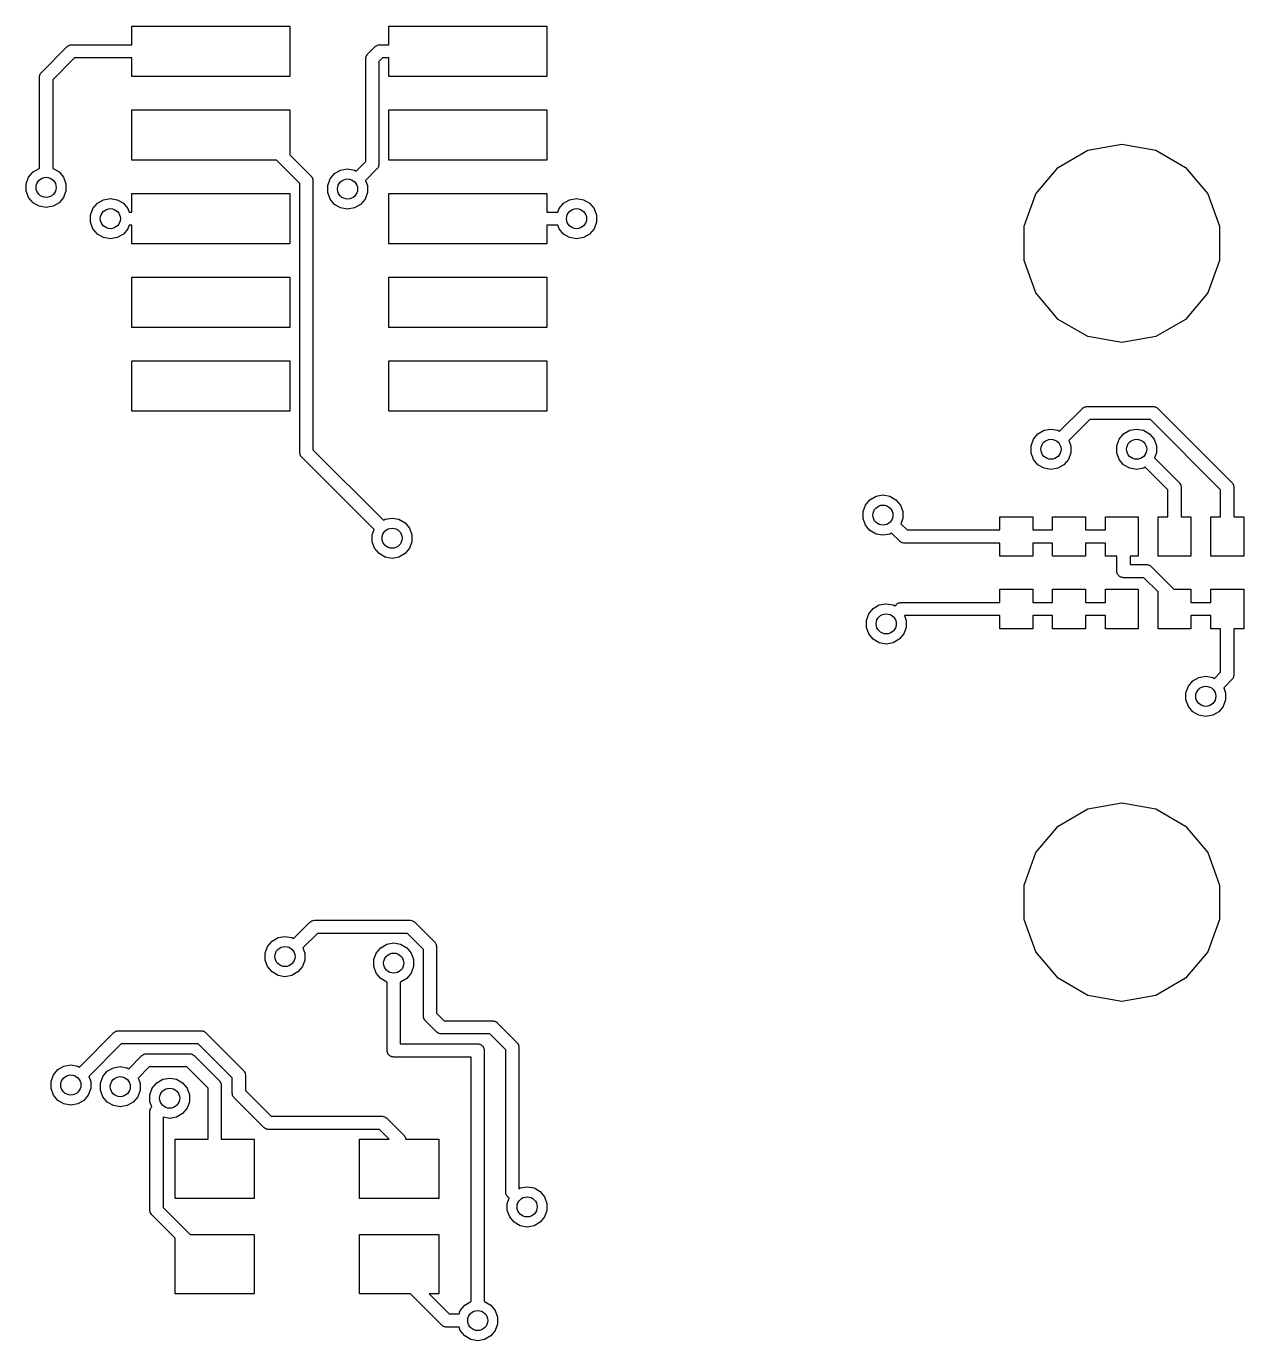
# Model space of a CAD drawing. Extents: x 80.2 to 130.9, y -109.9 to -88.9.
# Drawn here: x 112.45 to 130.93, y -109.93 to -89.98 of the extents above; entities that cross this region are included whole.
import ezdxf

# ---------------------------------------------------------------- set-up
doc = ezdxf.new("R2010")
doc.units = 0
doc.header["$MEASUREMENT"] = 0
doc.layers.add('BLACK', color=7, linetype='CONTINUOUS')

msp = doc.modelspace()

# ---------------------------------------------------------------- linework, layer by layer
at = {"layer": 'Black'}
for p, q in [((114.05, -90.26), (114.05, -89.98)), ((114.05, -89.98), (116.45, -89.98)), ((116.45, -89.98), (116.45, -90.74)), ((117.95, -90.26), (117.95, -89.98)), ((117.95, -89.98), (120.35, -89.98)), ((120.35, -89.98), (120.35, -90.74)), ((112.679, -90.6793), (113.069, -90.2893)), ((113.069, -90.2893), (113.073, -90.2868)), ((113.073, -90.2868), (113.076, -90.2834)), ((113.076, -90.2834), (113.087, -90.2769)), ((113.087, -90.2769), (113.098, -90.2694)), ((113.098, -90.2694), (113.102, -90.2682)), ((113.102, -90.2682), (113.106, -90.266)), ((113.106, -90.266), (113.119, -90.2638)), ((113.119, -90.2638), (113.131, -90.2604)), ((113.131, -90.2604), (113.136, -90.2608)), ((113.136, -90.2608), (113.14, -90.26)), ((113.14, -90.26), (114.05, -90.26)), ((117.629, -90.4043), (117.744, -90.2893)), ((117.744, -90.2893), (117.748, -90.2868)), ((117.748, -90.2868), (117.751, -90.2834)), ((117.751, -90.2834), (117.762, -90.2769)), ((117.762, -90.2769), (117.773, -90.2694)), ((117.773, -90.2694), (117.777, -90.2682)), ((117.777, -90.2682), (117.781, -90.266)), ((117.781, -90.266), (117.794, -90.2638)), ((117.794, -90.2638), (117.806, -90.2604)), ((117.806, -90.2604), (117.811, -90.2608)), ((117.811, -90.2608), (117.815, -90.26)), ((117.815, -90.26), (117.95, -90.26)), ((113.181, -90.46), (112.85, -90.7914)), ((114.05, -90.46), (113.181, -90.46)), ((114.05, -90.74), (114.05, -90.46)), ((117.6, -90.4663), (117.604, -90.4537)), ((117.601, -90.4707), (117.6, -90.4663)), ((117.6, -90.475), (117.601, -90.4707)), ((117.6, -92.0336), (117.6, -90.475)), ((117.604, -90.4537), (117.606, -90.4408)), ((117.606, -90.4408), (117.608, -90.437)), ((117.608, -90.437), (117.609, -90.4327)), ((117.609, -90.4327), (117.617, -90.422)), ((117.617, -90.422), (117.623, -90.4107)), ((117.623, -90.4107), (117.627, -90.4079)), ((117.627, -90.4079), (117.629, -90.4043)), ((117.856, -90.46), (117.8, -90.5164)), ((117.8, -90.5164), (117.8, -92.075)), ((117.95, -90.46), (117.856, -90.46)), ((117.95, -90.74), (117.95, -90.46)), ((112.65, -90.7413), (112.654, -90.7287)), ((112.651, -90.7457), (112.65, -90.7413)), ((112.65, -90.75), (112.651, -90.7457)), ((112.65, -92.1367), (112.65, -90.75)), ((112.654, -90.7287), (112.656, -90.7158)), ((112.656, -90.7158), (112.658, -90.712)), ((112.658, -90.712), (112.659, -90.7077)), ((112.659, -90.7077), (112.667, -90.697)), ((112.667, -90.697), (112.673, -90.6857)), ((112.673, -90.6857), (112.677, -90.6829)), ((112.677, -90.6829), (112.679, -90.6793)), ((116.45, -90.74), (114.05, -90.74)), ((120.35, -90.74), (117.95, -90.74)), ((112.85, -90.7914), (112.85, -92.1367)), ((114.05, -92.01), (114.05, -91.25)), ((114.05, -91.25), (116.45, -91.25)), ((116.45, -91.25), (116.45, -91.9336)), ((117.95, -92.01), (117.95, -91.25)), ((117.95, -91.25), (120.35, -91.25)), ((120.35, -91.25), (120.35, -92.01)), ((128.56, -91.8601), (129.075, -91.7693)), ((129.075, -91.7693), (129.59, -91.8601)), ((116.45, -91.9336), (116.771, -92.2543)), ((128.107, -92.1215), (128.56, -91.8601)), ((129.59, -91.8601), (130.043, -92.1215)), ((112.553, -92.1906), (112.645, -92.1375)), ((112.645, -92.1375), (112.65, -92.1367)), ((112.85, -92.1367), (112.855, -92.1375)), ((112.855, -92.1375), (112.947, -92.1906)), ((116.244, -92.01), (114.05, -92.01)), ((116.6, -92.3664), (116.244, -92.01)), ((117.128, -92.2156), (117.22, -92.1625)), ((117.22, -92.1625), (117.325, -92.144)), ((117.325, -92.144), (117.43, -92.1625)), ((117.43, -92.1625), (117.456, -92.1777)), ((117.456, -92.1777), (117.6, -92.0336)), ((117.771, -92.1457), (117.598, -92.3186)), ((117.773, -92.1421), (117.771, -92.1457)), ((117.777, -92.1393), (117.773, -92.1421)), ((117.783, -92.128), (117.777, -92.1393)), ((117.791, -92.1173), (117.783, -92.128)), ((117.792, -92.113), (117.791, -92.1173)), ((117.794, -92.1092), (117.792, -92.113)), ((117.796, -92.0963), (117.794, -92.1092)), ((117.8, -92.0837), (117.796, -92.0963)), ((117.8, -92.075), (117.799, -92.0793)), ((117.799, -92.0793), (117.8, -92.0837)), ((120.35, -92.01), (117.95, -92.01)), ((127.771, -92.5221), (128.107, -92.1215)), ((130.043, -92.1215), (130.379, -92.5221)), ((112.449, -92.3719), (112.485, -92.272)), ((112.449, -92.4781), (112.449, -92.3719)), ((112.485, -92.272), (112.553, -92.1906)), ((112.947, -92.1906), (113.015, -92.272)), ((113.015, -92.272), (113.051, -92.3719)), ((113.051, -92.3719), (113.051, -92.4781)), ((116.6, -96.45), (116.6, -92.3664)), ((116.771, -92.2543), (116.773, -92.2579)), ((116.773, -92.2579), (116.777, -92.2607)), ((116.777, -92.2607), (116.783, -92.272)), ((116.783, -92.272), (116.791, -92.2827)), ((116.791, -92.2827), (116.792, -92.287)), ((116.792, -92.287), (116.794, -92.2908)), ((116.794, -92.2908), (116.796, -92.3037)), ((116.796, -92.3037), (116.8, -92.3163)), ((116.8, -92.3163), (116.799, -92.3207)), ((116.799, -92.3207), (116.8, -92.325)), ((116.8, -92.325), (116.8, -96.4086)), ((117.024, -92.3969), (117.06, -92.297)), ((117.06, -92.297), (117.128, -92.2156)), ((117.598, -92.3186), (117.626, -92.3969)), ((112.485, -92.578), (112.449, -92.4781)), ((113.051, -92.4781), (113.015, -92.578)), ((114.05, -92.8), (114.05, -92.52)), ((114.05, -92.52), (116.45, -92.52)), ((116.45, -92.52), (116.45, -93.28)), ((117.024, -92.5031), (117.024, -92.3969)), ((117.06, -92.603), (117.024, -92.5031)), ((117.626, -92.5031), (117.59, -92.603)), ((117.626, -92.3969), (117.626, -92.5031)), ((117.95, -93.28), (117.95, -92.52)), ((117.95, -92.52), (120.35, -92.52)), ((120.35, -92.52), (120.35, -92.8)), ((127.592, -93.0135), (127.771, -92.5221)), ((130.379, -92.5221), (130.558, -93.0135)), ((112.553, -92.6594), (112.485, -92.578)), ((112.645, -92.7125), (112.553, -92.6594)), ((112.75, -92.731), (112.645, -92.7125)), ((112.855, -92.7125), (112.75, -92.731)), ((112.947, -92.6594), (112.855, -92.7125)), ((113.015, -92.578), (112.947, -92.6594)), ((113.424, -92.8469), (113.46, -92.747)), ((113.46, -92.747), (113.528, -92.6656)), ((113.528, -92.6656), (113.62, -92.6125)), ((113.62, -92.6125), (113.725, -92.594)), ((113.725, -92.594), (113.83, -92.6125)), ((113.83, -92.6125), (113.922, -92.6656)), ((113.922, -92.6656), (113.99, -92.747)), ((113.99, -92.747), (114.009, -92.8)), ((117.128, -92.6844), (117.06, -92.603)), ((117.22, -92.7375), (117.128, -92.6844)), ((117.325, -92.756), (117.22, -92.7375)), ((117.43, -92.7375), (117.325, -92.756)), ((117.522, -92.6844), (117.43, -92.7375)), ((117.59, -92.603), (117.522, -92.6844)), ((120.516, -92.8), (120.535, -92.747)), ((120.535, -92.747), (120.603, -92.6656)), ((120.603, -92.6656), (120.695, -92.6125)), ((120.695, -92.6125), (120.8, -92.594)), ((120.8, -92.594), (120.905, -92.6125)), ((120.905, -92.6125), (120.997, -92.6656)), ((120.997, -92.6656), (121.065, -92.747)), ((121.065, -92.747), (121.101, -92.8469)), ((113.424, -92.9531), (113.424, -92.8469)), ((113.46, -93.053), (113.424, -92.9531)), ((114.009, -92.8), (114.05, -92.8)), ((120.35, -92.8), (120.516, -92.8)), ((121.101, -92.9531), (121.065, -93.053)), ((121.101, -92.8469), (121.101, -92.9531)), ((113.528, -93.1344), (113.46, -93.053)), ((113.62, -93.1875), (113.528, -93.1344)), ((113.922, -93.1344), (113.83, -93.1875)), ((113.99, -93.053), (113.922, -93.1344)), ((114.009, -93), (113.99, -93.053)), ((114.05, -93), (114.009, -93)), ((114.05, -93.28), (114.05, -93)), ((120.516, -93), (120.35, -93)), ((120.35, -93), (120.35, -93.28)), ((120.535, -93.053), (120.516, -93)), ((120.603, -93.1344), (120.535, -93.053)), ((120.695, -93.1875), (120.603, -93.1344)), ((120.997, -93.1344), (120.905, -93.1875)), ((121.065, -93.053), (120.997, -93.1344)), ((127.592, -93.5365), (127.592, -93.0135)), ((130.558, -93.0135), (130.558, -93.5365)), ((113.725, -93.206), (113.62, -93.1875)), ((113.83, -93.1875), (113.725, -93.206)), ((116.45, -93.28), (114.05, -93.28)), ((120.35, -93.28), (117.95, -93.28)), ((120.8, -93.206), (120.695, -93.1875)), ((120.905, -93.1875), (120.8, -93.206)), ((127.771, -94.0279), (127.592, -93.5365)), ((130.558, -93.5365), (130.379, -94.0279)), ((114.05, -94.55), (114.05, -93.79)), ((114.05, -93.79), (116.45, -93.79)), ((116.45, -93.79), (116.45, -94.55)), ((117.95, -94.55), (117.95, -93.79)), ((117.95, -93.79), (120.35, -93.79)), ((120.35, -93.79), (120.35, -94.55)), ((128.107, -94.4285), (127.771, -94.0279)), ((130.379, -94.0279), (130.043, -94.4285)), ((116.45, -94.55), (114.05, -94.55)), ((120.35, -94.55), (117.95, -94.55)), ((128.56, -94.6899), (128.107, -94.4285)), ((130.043, -94.4285), (129.59, -94.6899)), ((129.075, -94.7807), (128.56, -94.6899)), ((129.59, -94.6899), (129.075, -94.7807)), ((114.05, -95.82), (114.05, -95.06)), ((114.05, -95.06), (116.45, -95.06)), ((116.45, -95.06), (116.45, -95.82)), ((117.95, -95.82), (117.95, -95.06)), ((117.95, -95.06), (120.35, -95.06)), ((120.35, -95.06), (120.35, -95.82)), ((128.497, -95.7669), (128.508, -95.7594)), ((128.508, -95.7594), (128.512, -95.7582)), ((128.512, -95.7582), (128.516, -95.756)), ((128.516, -95.756), (128.529, -95.7538)), ((128.529, -95.7538), (128.541, -95.7504)), ((128.541, -95.7504), (128.546, -95.7508)), ((128.546, -95.7508), (128.55, -95.75)), ((128.55, -95.75), (129.55, -95.75)), ((129.55, -95.75), (129.554, -95.7508)), ((129.554, -95.7508), (129.559, -95.7504)), ((129.559, -95.7504), (129.571, -95.7538)), ((129.571, -95.7538), (129.584, -95.756)), ((129.584, -95.756), (129.588, -95.7582)), ((129.588, -95.7582), (129.592, -95.7594)), ((129.592, -95.7594), (129.603, -95.7669)), ((116.45, -95.82), (114.05, -95.82)), ((120.35, -95.82), (117.95, -95.82)), ((128.131, -96.1277), (128.479, -95.7793)), ((128.591, -95.95), (128.273, -96.2686)), ((128.479, -95.7793), (128.483, -95.7768)), ((128.483, -95.7768), (128.486, -95.7734)), ((128.486, -95.7734), (128.497, -95.7669)), ((129.509, -95.95), (128.591, -95.95)), ((130.575, -97.0164), (129.509, -95.95)), ((129.603, -95.7669), (129.614, -95.7734)), ((129.614, -95.7734), (129.617, -95.7768)), ((129.617, -95.7768), (129.621, -95.7793)), ((129.621, -95.7793), (130.746, -96.9043)), ((127.803, -96.1656), (127.895, -96.1125)), ((127.895, -96.1125), (128, -96.094)), ((128, -96.094), (128.105, -96.1125)), ((128.105, -96.1125), (128.131, -96.1277)), ((129.103, -96.1656), (129.195, -96.1125)), ((129.195, -96.1125), (129.3, -96.094)), ((129.3, -96.094), (129.405, -96.1125)), ((129.405, -96.1125), (129.497, -96.1656)), ((127.699, -96.3469), (127.735, -96.247)), ((127.699, -96.4531), (127.699, -96.3469)), ((127.735, -96.247), (127.803, -96.1656)), ((128.273, -96.2686), (128.301, -96.3469)), ((128.301, -96.3469), (128.301, -96.4531)), ((128.999, -96.3469), (129.035, -96.247)), ((128.999, -96.4531), (128.999, -96.3469)), ((129.035, -96.247), (129.103, -96.1656)), ((129.497, -96.1656), (129.565, -96.247)), ((129.565, -96.247), (129.601, -96.3469)), ((129.601, -96.3469), (129.601, -96.4531)), ((116.601, -96.4543), (116.6, -96.45)), ((116.6, -96.4587), (116.601, -96.4543)), ((116.604, -96.4713), (116.6, -96.4587)), ((116.606, -96.4842), (116.604, -96.4713)), ((116.608, -96.488), (116.606, -96.4842)), ((116.609, -96.4923), (116.608, -96.488)), ((116.617, -96.503), (116.609, -96.4923)), ((116.623, -96.5143), (116.617, -96.503)), ((116.627, -96.5171), (116.623, -96.5143)), ((116.629, -96.5207), (116.627, -96.5171)), ((117.727, -97.6186), (116.629, -96.5207)), ((116.8, -96.4086), (117.869, -97.4777)), ((127.735, -96.553), (127.699, -96.4531)), ((127.803, -96.6344), (127.735, -96.553)), ((128.265, -96.553), (128.197, -96.6344)), ((128.301, -96.4531), (128.265, -96.553)), ((129.035, -96.553), (128.999, -96.4531)), ((129.103, -96.6344), (129.035, -96.553)), ((129.601, -96.4531), (129.573, -96.5314)), ((129.573, -96.5314), (129.946, -96.9043)), ((127.895, -96.6875), (127.803, -96.6344)), ((128, -96.706), (127.895, -96.6875)), ((128.105, -96.6875), (128, -96.706)), ((128.197, -96.6344), (128.105, -96.6875)), ((129.195, -96.6875), (129.103, -96.6344)), ((129.3, -96.706), (129.195, -96.6875)), ((129.405, -96.6875), (129.3, -96.706)), ((129.431, -96.6723), (129.405, -96.6875)), ((129.775, -97.0164), (129.431, -96.6723)), ((129.946, -96.9043), (129.948, -96.9079)), ((129.948, -96.9079), (129.952, -96.9107)), ((129.952, -96.9107), (129.958, -96.922)), ((129.958, -96.922), (129.966, -96.9327)), ((129.966, -96.9327), (129.967, -96.937)), ((129.967, -96.937), (129.969, -96.9408)), ((129.969, -96.9408), (129.971, -96.9537)), ((129.971, -96.9537), (129.975, -96.9663)), ((130.746, -96.9043), (130.748, -96.9079)), ((130.748, -96.9079), (130.752, -96.9107)), ((130.752, -96.9107), (130.758, -96.922)), ((130.758, -96.922), (130.766, -96.9327)), ((130.766, -96.9327), (130.767, -96.937)), ((130.767, -96.937), (130.769, -96.9408)), ((130.769, -96.9408), (130.771, -96.9537)), ((130.771, -96.9537), (130.775, -96.9663)), ((125.253, -97.1656), (125.345, -97.1125)), ((125.345, -97.1125), (125.45, -97.094)), ((125.45, -97.094), (125.555, -97.1125)), ((125.555, -97.1125), (125.647, -97.1656)), ((129.775, -97.425), (129.775, -97.0164)), ((129.975, -96.9663), (129.974, -96.9707)), ((129.974, -96.9707), (129.975, -96.975)), ((129.975, -96.975), (129.975, -97.425)), ((130.575, -97.425), (130.575, -97.0164)), ((130.775, -96.9663), (130.774, -96.9707)), ((130.774, -96.9707), (130.775, -96.975)), ((130.775, -96.975), (130.775, -97.425)), ((125.149, -97.3469), (125.185, -97.247)), ((125.149, -97.4531), (125.149, -97.3469)), ((125.185, -97.247), (125.253, -97.1656)), ((125.647, -97.1656), (125.715, -97.247)), ((125.715, -97.247), (125.751, -97.3469)), ((125.751, -97.3469), (125.751, -97.4531)), ((117.869, -97.4777), (117.895, -97.4625)), ((117.895, -97.4625), (118, -97.444)), ((118, -97.444), (118.105, -97.4625)), ((118.105, -97.4625), (118.197, -97.5156)), ((118.197, -97.5156), (118.265, -97.597)), ((125.185, -97.553), (125.149, -97.4531)), ((125.253, -97.6344), (125.185, -97.553)), ((125.751, -97.4531), (125.723, -97.5314)), ((125.723, -97.5314), (125.816, -97.625)), ((127.225, -97.625), (127.225, -97.425)), ((127.225, -97.425), (127.725, -97.425)), ((127.725, -97.425), (127.725, -97.625)), ((128.025, -97.625), (128.025, -97.425)), ((128.025, -97.425), (128.525, -97.425)), ((128.525, -97.425), (128.525, -97.625)), ((128.825, -97.625), (128.825, -97.425)), ((128.825, -97.425), (129.325, -97.425)), ((129.325, -97.425), (129.325, -98.025)), ((129.625, -98.025), (129.625, -97.425)), ((129.625, -97.425), (129.775, -97.425)), ((129.975, -97.425), (130.125, -97.425)), ((130.125, -97.425), (130.125, -98.025)), ((130.425, -98.025), (130.425, -97.425)), ((130.425, -97.425), (130.575, -97.425)), ((130.775, -97.425), (130.925, -97.425)), ((130.925, -97.425), (130.925, -98.025)), ((117.699, -97.6969), (117.727, -97.6186)), ((117.699, -97.8031), (117.699, -97.6969)), ((118.265, -97.597), (118.301, -97.6969)), ((118.301, -97.6969), (118.301, -97.8031)), ((125.345, -97.6875), (125.253, -97.6344)), ((125.45, -97.706), (125.345, -97.6875)), ((125.555, -97.6875), (125.45, -97.706)), ((125.581, -97.6723), (125.555, -97.6875)), ((125.704, -97.7957), (125.581, -97.6723)), ((125.816, -97.625), (127.225, -97.625)), ((127.725, -97.625), (128.025, -97.625)), ((128.525, -97.625), (128.825, -97.625)), ((117.735, -97.903), (117.699, -97.8031)), ((117.803, -97.9844), (117.735, -97.903)), ((118.265, -97.903), (118.197, -97.9844)), ((118.301, -97.8031), (118.265, -97.903)), ((125.708, -97.7982), (125.704, -97.7957)), ((125.711, -97.8016), (125.708, -97.7982)), ((125.722, -97.8081), (125.711, -97.8016)), ((125.733, -97.8156), (125.722, -97.8081)), ((125.737, -97.8168), (125.733, -97.8156)), ((125.741, -97.819), (125.737, -97.8168)), ((125.754, -97.8212), (125.741, -97.819)), ((125.766, -97.8246), (125.754, -97.8212)), ((125.771, -97.8242), (125.766, -97.8246)), ((125.775, -97.825), (125.771, -97.8242)), ((127.225, -97.825), (125.775, -97.825)), ((127.225, -98.025), (127.225, -97.825)), ((128.025, -97.825), (127.725, -97.825)), ((127.725, -97.825), (127.725, -98.025)), ((128.025, -98.025), (128.025, -97.825)), ((128.825, -97.825), (128.525, -97.825)), ((128.525, -97.825), (128.525, -98.025)), ((128.825, -98.025), (128.825, -97.825)), ((117.895, -98.0375), (117.803, -97.9844)), ((118, -98.056), (117.895, -98.0375)), ((118.105, -98.0375), (118, -98.056)), ((118.197, -97.9844), (118.105, -98.0375)), ((127.725, -98.025), (127.225, -98.025)), ((128.525, -98.025), (128.025, -98.025)), ((129, -98.025), (128.825, -98.025)), ((129, -98.25), (129, -98.025)), ((129.325, -98.025), (129.2, -98.025)), ((129.2, -98.025), (129.2, -98.15)), ((129.2, -98.15), (129.45, -98.15)), ((129.45, -98.15), (129.454, -98.1508)), ((129.454, -98.1508), (129.459, -98.1504)), ((129.459, -98.1504), (129.471, -98.1538)), ((129.471, -98.1538), (129.484, -98.156)), ((129.484, -98.156), (129.488, -98.1582)), ((129.488, -98.1582), (129.492, -98.1594)), ((130.125, -98.025), (129.625, -98.025)), ((130.925, -98.025), (130.425, -98.025)), ((129.002, -98.2586), (129, -98.25)), ((129.002, -98.2674), (129.002, -98.2586)), ((129.005, -98.2756), (129.002, -98.2674)), ((129.006, -98.2842), (129.005, -98.2756)), ((129.01, -98.2918), (129.006, -98.2842)), ((129.013, -98.3), (129.01, -98.2918)), ((129.019, -98.3067), (129.013, -98.3)), ((129.023, -98.3143), (129.019, -98.3067)), ((129.03, -98.3199), (129.023, -98.3143)), ((129.036, -98.3266), (129.03, -98.3199)), ((129.043, -98.331), (129.036, -98.3266)), ((129.05, -98.3366), (129.043, -98.331)), ((129.058, -98.3396), (129.05, -98.3366)), ((129.066, -98.344), (129.058, -98.3396)), ((129.074, -98.3455), (129.066, -98.344)), ((129.083, -98.3485), (129.074, -98.3455)), ((129.091, -98.3485), (129.083, -98.3485)), ((129.1, -98.35), (129.091, -98.3485)), ((129.409, -98.35), (129.1, -98.35)), ((129.625, -98.5664), (129.409, -98.35)), ((129.492, -98.1594), (129.503, -98.1669)), ((129.503, -98.1669), (129.514, -98.1734)), ((129.514, -98.1734), (129.517, -98.1768)), ((129.517, -98.1768), (129.521, -98.1793)), ((129.521, -98.1793), (129.866, -98.525)), ((127.225, -98.725), (127.225, -98.525)), ((127.225, -98.525), (127.725, -98.525)), ((127.725, -98.525), (127.725, -98.725)), ((128.025, -98.725), (128.025, -98.525)), ((128.025, -98.525), (128.525, -98.525)), ((128.525, -98.525), (128.525, -98.725)), ((128.825, -98.725), (128.825, -98.525)), ((128.825, -98.525), (129.325, -98.525)), ((129.325, -98.525), (129.325, -99.125)), ((129.866, -98.525), (130.125, -98.525)), ((130.125, -98.525), (130.125, -98.725)), ((130.425, -98.725), (130.425, -98.525)), ((130.425, -98.525), (130.925, -98.525)), ((130.925, -98.525), (130.925, -99.125)), ((125.395, -98.7625), (125.5, -98.744)), ((125.5, -98.744), (125.605, -98.7625)), ((125.631, -98.7777), (125.654, -98.7543)), ((125.654, -98.7543), (125.658, -98.7518)), ((125.658, -98.7518), (125.661, -98.7484)), ((125.661, -98.7484), (125.672, -98.7419)), ((125.672, -98.7419), (125.683, -98.7344)), ((125.683, -98.7344), (125.687, -98.7332)), ((125.687, -98.7332), (125.691, -98.731)), ((125.691, -98.731), (125.704, -98.7288)), ((125.704, -98.7288), (125.716, -98.7254)), ((125.716, -98.7254), (125.721, -98.7258)), ((125.721, -98.7258), (125.725, -98.725)), ((125.725, -98.725), (127.225, -98.725)), ((127.725, -98.725), (128.025, -98.725)), ((128.525, -98.725), (128.825, -98.725)), ((129.625, -99.125), (129.625, -98.5664)), ((130.125, -98.725), (130.425, -98.725)), ((125.199, -98.9969), (125.235, -98.897)), ((125.235, -98.897), (125.303, -98.8156)), ((125.303, -98.8156), (125.395, -98.7625)), ((125.605, -98.7625), (125.631, -98.7777)), ((127.225, -98.925), (125.775, -98.925)), ((125.775, -98.925), (125.801, -98.9969)), ((127.225, -99.125), (127.225, -98.925)), ((128.025, -98.925), (127.725, -98.925)), ((127.725, -98.925), (127.725, -99.125)), ((128.025, -99.125), (128.025, -98.925)), ((128.825, -98.925), (128.525, -98.925)), ((128.525, -98.925), (128.525, -99.125)), ((128.825, -99.125), (128.825, -98.925)), ((130.425, -98.925), (130.125, -98.925)), ((130.125, -98.925), (130.125, -99.125)), ((130.425, -99.125), (130.425, -98.925)), ((125.199, -99.1031), (125.199, -98.9969)), ((125.235, -99.203), (125.199, -99.1031)), ((125.801, -99.1031), (125.765, -99.203)), ((125.801, -98.9969), (125.801, -99.1031)), ((127.725, -99.125), (127.225, -99.125)), ((128.525, -99.125), (128.025, -99.125)), ((129.325, -99.125), (128.825, -99.125)), ((130.125, -99.125), (129.625, -99.125)), ((130.575, -99.125), (130.425, -99.125)), ((130.575, -99.7836), (130.575, -99.125)), ((130.925, -99.125), (130.775, -99.125)), ((130.775, -99.125), (130.775, -99.825)), ((125.303, -99.2844), (125.235, -99.203)), ((125.395, -99.3375), (125.303, -99.2844)), ((125.5, -99.356), (125.395, -99.3375)), ((125.605, -99.3375), (125.5, -99.356)), ((125.697, -99.2844), (125.605, -99.3375)), ((125.765, -99.203), (125.697, -99.2844)), ((130.085, -99.997), (130.153, -99.9156)), ((130.153, -99.9156), (130.245, -99.8625)), ((130.245, -99.8625), (130.35, -99.844)), ((130.35, -99.844), (130.455, -99.8625)), ((130.455, -99.8625), (130.481, -99.8777)), ((130.481, -99.8777), (130.575, -99.7836)), ((130.746, -99.8957), (130.623, -100.019)), ((130.748, -99.8921), (130.746, -99.8957)), ((130.752, -99.8893), (130.748, -99.8921)), ((130.758, -99.878), (130.752, -99.8893)), ((130.766, -99.8673), (130.758, -99.878)), ((130.767, -99.863), (130.766, -99.8673)), ((130.769, -99.8592), (130.767, -99.863)), ((130.771, -99.8463), (130.769, -99.8592)), ((130.775, -99.8337), (130.771, -99.8463)), ((130.775, -99.825), (130.774, -99.8293)), ((130.774, -99.8293), (130.775, -99.8337)), ((130.049, -100.097), (130.085, -99.997)), ((130.049, -100.203), (130.049, -100.097)), ((130.623, -100.019), (130.651, -100.097)), ((130.651, -100.097), (130.651, -100.203)), ((130.085, -100.303), (130.049, -100.203)), ((130.153, -100.384), (130.085, -100.303)), ((130.615, -100.303), (130.547, -100.384)), ((130.651, -100.203), (130.615, -100.303)), ((130.245, -100.438), (130.153, -100.384)), ((130.35, -100.456), (130.245, -100.438)), ((130.455, -100.438), (130.35, -100.456)), ((130.547, -100.384), (130.455, -100.438)), ((128.107, -102.122), (128.56, -101.86)), ((128.56, -101.86), (129.075, -101.769)), ((129.075, -101.769), (129.59, -101.86)), ((129.59, -101.86), (130.043, -102.122)), ((127.771, -102.522), (128.107, -102.122)), ((130.043, -102.122), (130.379, -102.522)), ((127.592, -103.014), (127.771, -102.522)), ((130.379, -102.522), (130.558, -103.014)), ((127.592, -103.536), (127.592, -103.014)), ((130.558, -103.014), (130.558, -103.536)), ((127.771, -104.028), (127.592, -103.536)), ((130.558, -103.536), (130.379, -104.028)), ((116.506, -103.828), (116.754, -103.579)), ((116.754, -103.579), (116.758, -103.577)), ((116.758, -103.577), (116.761, -103.573)), ((116.761, -103.573), (116.772, -103.567)), ((116.772, -103.567), (116.783, -103.559)), ((116.783, -103.559), (116.787, -103.558)), ((116.787, -103.558), (116.791, -103.556)), ((116.791, -103.556), (116.804, -103.554)), ((116.804, -103.554), (116.816, -103.55)), ((116.816, -103.55), (116.821, -103.551)), ((116.821, -103.551), (116.825, -103.55)), ((116.825, -103.55), (118.275, -103.55)), ((118.275, -103.55), (118.279, -103.551)), ((118.279, -103.551), (118.284, -103.55)), ((118.284, -103.55), (118.296, -103.554)), ((118.296, -103.554), (118.309, -103.556)), ((118.309, -103.556), (118.313, -103.558)), ((118.313, -103.558), (118.317, -103.559)), ((118.317, -103.559), (118.328, -103.567)), ((118.328, -103.567), (118.339, -103.573)), ((118.339, -103.573), (118.342, -103.577)), ((118.342, -103.577), (118.346, -103.579)), ((118.346, -103.579), (118.646, -103.879)), ((116.11, -103.947), (116.178, -103.866)), ((116.178, -103.866), (116.27, -103.812)), ((116.27, -103.812), (116.375, -103.794)), ((116.375, -103.794), (116.48, -103.812)), ((116.48, -103.812), (116.506, -103.828)), ((116.866, -103.75), (116.648, -103.969)), ((118.234, -103.75), (116.866, -103.75)), ((117.828, -103.966), (117.92, -103.912)), ((117.92, -103.912), (118.025, -103.894)), ((118.025, -103.894), (118.13, -103.912)), ((118.13, -103.912), (118.222, -103.966)), ((118.475, -103.991), (118.234, -103.75)), ((118.646, -103.879), (118.648, -103.883)), ((118.648, -103.883), (118.652, -103.886)), ((118.652, -103.886), (118.658, -103.897)), ((118.658, -103.897), (118.666, -103.908)), ((118.666, -103.908), (118.667, -103.912)), ((118.667, -103.912), (118.669, -103.916)), ((118.669, -103.916), (118.671, -103.929)), ((118.671, -103.929), (118.675, -103.941)), ((118.675, -103.941), (118.674, -103.946)), ((116.074, -104.047), (116.11, -103.947)), ((116.074, -104.153), (116.074, -104.047)), ((116.648, -103.969), (116.676, -104.047)), ((116.676, -104.047), (116.676, -104.153)), ((117.724, -104.147), (117.76, -104.047)), ((117.76, -104.047), (117.828, -103.966)), ((118.222, -103.966), (118.29, -104.047)), ((118.29, -104.047), (118.326, -104.147)), ((118.475, -105), (118.475, -103.991)), ((118.674, -103.946), (118.675, -103.95)), ((118.675, -103.95), (118.675, -104.959)), ((128.107, -104.428), (127.771, -104.028)), ((130.379, -104.028), (130.043, -104.428)), ((116.11, -104.253), (116.074, -104.153)), ((116.178, -104.334), (116.11, -104.253)), ((116.27, -104.388), (116.178, -104.334)), ((116.572, -104.334), (116.48, -104.388)), ((116.64, -104.253), (116.572, -104.334)), ((116.676, -104.153), (116.64, -104.253)), ((117.724, -104.253), (117.724, -104.147)), ((117.76, -104.353), (117.724, -104.253)), ((118.326, -104.253), (118.29, -104.353)), ((118.326, -104.147), (118.326, -104.253)), ((116.375, -104.406), (116.27, -104.388)), ((116.48, -104.388), (116.375, -104.406)), ((117.828, -104.434), (117.76, -104.353)), ((117.92, -104.488), (117.828, -104.434)), ((117.925, -104.488), (117.92, -104.488)), ((117.925, -105.525), (117.925, -104.488)), ((118.13, -104.488), (118.125, -104.488)), ((118.125, -104.488), (118.125, -105.425)), ((118.222, -104.434), (118.13, -104.488)), ((118.29, -104.353), (118.222, -104.434)), ((128.56, -104.69), (128.107, -104.428)), ((130.043, -104.428), (129.59, -104.69)), ((129.075, -104.781), (128.56, -104.69)), ((129.59, -104.69), (129.075, -104.781)), ((118.476, -105.004), (118.475, -105)), ((118.475, -105.009), (118.476, -105.004)), ((118.479, -105.021), (118.475, -105.009)), ((118.481, -105.034), (118.479, -105.021)), ((118.483, -105.038), (118.481, -105.034)), ((118.484, -105.042), (118.483, -105.038)), ((118.492, -105.053), (118.484, -105.042)), ((118.498, -105.064), (118.492, -105.053)), ((118.502, -105.067), (118.498, -105.064)), ((118.504, -105.071), (118.502, -105.067)), ((118.679, -105.246), (118.504, -105.071)), ((118.675, -104.959), (118.791, -105.075)), ((118.791, -105.075), (119.5, -105.075)), ((119.5, -105.075), (119.525, -105.075)), ((119.525, -105.075), (119.529, -105.076)), ((119.529, -105.076), (119.534, -105.075)), ((119.534, -105.075), (119.546, -105.079)), ((119.546, -105.079), (119.559, -105.081)), ((119.559, -105.081), (119.563, -105.083)), ((119.563, -105.083), (119.567, -105.084)), ((119.567, -105.084), (119.578, -105.092)), ((119.578, -105.092), (119.589, -105.098)), ((119.589, -105.098), (119.592, -105.102)), ((119.592, -105.102), (119.596, -105.104)), ((119.596, -105.104), (119.896, -105.404)), ((113.256, -105.778), (113.779, -105.254)), ((113.779, -105.254), (113.783, -105.252)), ((113.783, -105.252), (113.786, -105.248)), ((113.786, -105.248), (113.797, -105.242)), ((113.797, -105.242), (113.808, -105.234)), ((113.808, -105.234), (113.812, -105.233)), ((113.812, -105.233), (113.816, -105.231)), ((113.816, -105.231), (113.829, -105.229)), ((113.829, -105.229), (113.841, -105.225)), ((113.841, -105.225), (113.846, -105.226)), ((113.846, -105.226), (113.85, -105.225)), ((113.85, -105.225), (115.1, -105.225)), ((115.1, -105.225), (115.104, -105.226)), ((115.104, -105.226), (115.109, -105.225)), ((115.109, -105.225), (115.121, -105.229)), ((115.121, -105.229), (115.134, -105.231)), ((115.134, -105.231), (115.138, -105.233)), ((115.138, -105.233), (115.142, -105.234)), ((115.142, -105.234), (115.153, -105.242)), ((115.153, -105.242), (115.164, -105.248)), ((115.164, -105.248), (115.167, -105.252)), ((115.167, -105.252), (115.171, -105.254)), ((115.171, -105.254), (115.746, -105.829)), ((118.683, -105.248), (118.679, -105.246)), ((118.686, -105.252), (118.683, -105.248)), ((118.697, -105.258), (118.686, -105.252)), ((118.708, -105.266), (118.697, -105.258)), ((118.712, -105.267), (118.708, -105.266)), ((118.716, -105.269), (118.712, -105.267)), ((118.729, -105.271), (118.716, -105.269)), ((118.741, -105.275), (118.729, -105.271)), ((118.746, -105.274), (118.741, -105.275)), ((118.75, -105.275), (118.746, -105.274)), ((119.484, -105.275), (118.75, -105.275)), ((119.725, -105.516), (119.484, -105.275)), ((113.891, -105.425), (113.398, -105.919)), ((115.059, -105.425), (113.891, -105.425)), ((115.575, -105.941), (115.059, -105.425)), ((117.927, -105.534), (117.925, -105.525)), ((117.927, -105.542), (117.927, -105.534)), ((118.125, -105.425), (119.3, -105.425)), ((119.3, -105.425), (119.309, -105.427)), ((119.309, -105.427), (119.317, -105.427)), ((119.317, -105.427), (119.326, -105.43)), ((119.326, -105.43), (119.334, -105.431)), ((119.334, -105.431), (119.342, -105.435)), ((119.342, -105.435), (119.35, -105.438)), ((119.35, -105.438), (119.357, -105.444)), ((119.357, -105.444), (119.364, -105.448)), ((119.364, -105.448), (119.37, -105.455)), ((119.37, -105.455), (119.377, -105.461)), ((119.377, -105.461), (119.381, -105.468)), ((119.381, -105.468), (119.387, -105.475)), ((119.387, -105.475), (119.39, -105.483)), ((119.39, -105.483), (119.394, -105.491)), ((119.394, -105.491), (119.395, -105.499)), ((119.395, -105.499), (119.398, -105.508)), ((119.398, -105.508), (119.398, -105.516)), ((119.398, -105.516), (119.4, -105.525)), ((119.4, -105.525), (119.4, -109.337)), ((119.725, -107.675), (119.725, -105.516)), ((119.896, -105.404), (119.898, -105.408)), ((119.898, -105.408), (119.902, -105.411)), ((119.902, -105.411), (119.908, -105.422)), ((119.908, -105.422), (119.916, -105.433)), ((119.916, -105.433), (119.917, -105.437)), ((119.917, -105.437), (119.919, -105.441)), ((119.919, -105.441), (119.921, -105.454)), ((119.921, -105.454), (119.925, -105.466)), ((119.925, -105.466), (119.924, -105.471)), ((119.924, -105.471), (119.925, -105.475)), ((119.925, -105.475), (119.925, -107.624)), ((114.006, -105.803), (114.204, -105.604)), ((114.204, -105.604), (114.208, -105.602)), ((114.208, -105.602), (114.211, -105.598)), ((114.211, -105.598), (114.222, -105.592)), ((114.222, -105.592), (114.233, -105.584)), ((114.233, -105.584), (114.237, -105.583)), ((114.237, -105.583), (114.241, -105.581)), ((114.241, -105.581), (114.254, -105.579)), ((114.254, -105.579), (114.266, -105.575)), ((114.266, -105.575), (114.271, -105.576)), ((114.271, -105.576), (114.275, -105.575)), ((114.275, -105.575), (114.925, -105.575)), ((114.925, -105.575), (114.929, -105.576)), ((114.929, -105.576), (114.934, -105.575)), ((114.934, -105.575), (114.946, -105.579)), ((114.946, -105.579), (114.959, -105.581)), ((114.959, -105.581), (114.963, -105.583)), ((114.963, -105.583), (114.967, -105.584)), ((114.967, -105.584), (114.978, -105.592)), ((114.978, -105.592), (114.989, -105.598)), ((114.989, -105.598), (114.992, -105.602)), ((114.992, -105.602), (114.996, -105.604)), ((114.996, -105.604), (115.379, -105.988)), ((117.93, -105.551), (117.927, -105.542)), ((117.931, -105.559), (117.93, -105.551)), ((117.935, -105.567), (117.931, -105.559)), ((117.938, -105.575), (117.935, -105.567)), ((117.944, -105.582), (117.938, -105.575)), ((117.948, -105.589), (117.944, -105.582)), ((117.955, -105.595), (117.948, -105.589)), ((117.961, -105.602), (117.955, -105.595)), ((117.968, -105.606), (117.961, -105.602)), ((117.975, -105.612), (117.968, -105.606)), ((117.983, -105.615), (117.975, -105.612)), ((117.991, -105.619), (117.983, -105.615)), ((117.999, -105.62), (117.991, -105.619)), ((118.008, -105.623), (117.999, -105.62)), ((118.016, -105.623), (118.008, -105.623)), ((118.025, -105.625), (118.016, -105.623)), ((119.2, -105.625), (118.025, -105.625)), ((119.2, -109.337), (119.2, -105.625)), ((112.824, -105.997), (112.86, -105.897)), ((112.86, -105.897), (112.928, -105.816)), ((112.928, -105.816), (113.02, -105.762)), ((113.02, -105.762), (113.125, -105.744)), ((113.125, -105.744), (113.23, -105.762)), ((113.23, -105.762), (113.256, -105.778)), ((113.398, -105.919), (113.426, -105.997)), ((113.574, -106.022), (113.61, -105.922)), ((113.61, -105.922), (113.678, -105.841)), ((113.678, -105.841), (113.77, -105.787)), ((113.77, -105.787), (113.875, -105.769)), ((113.875, -105.769), (113.98, -105.787)), ((113.98, -105.787), (114.006, -105.803)), ((114.316, -105.775), (114.148, -105.944)), ((114.884, -105.775), (114.316, -105.775)), ((115.208, -106.1), (114.884, -105.775)), ((115.746, -105.829), (115.748, -105.833)), ((115.748, -105.833), (115.752, -105.836)), ((115.752, -105.836), (115.758, -105.847)), ((115.758, -105.847), (115.766, -105.858)), ((115.766, -105.858), (115.767, -105.862)), ((115.767, -105.862), (115.769, -105.866)), ((115.769, -105.866), (115.771, -105.879)), ((115.771, -105.879), (115.775, -105.891)), ((115.775, -105.891), (115.774, -105.896)), ((115.774, -105.896), (115.775, -105.9)), ((115.775, -105.9), (115.775, -106.134)), ((112.824, -106.103), (112.824, -105.997)), ((112.86, -106.203), (112.824, -106.103)), ((113.426, -106.103), (113.39, -106.203)), ((113.426, -105.997), (113.426, -106.103)), ((113.574, -106.128), (113.574, -106.022)), ((113.61, -106.228), (113.574, -106.128)), ((114.176, -106.128), (114.14, -106.228)), ((114.148, -105.944), (114.176, -106.022)), ((114.176, -106.022), (114.176, -106.128)), ((114.324, -106.197), (114.36, -106.097)), ((114.36, -106.097), (114.428, -106.016)), ((114.428, -106.016), (114.52, -105.962)), ((114.52, -105.962), (114.625, -105.944)), ((114.625, -105.944), (114.73, -105.962)), ((114.73, -105.962), (114.822, -106.016)), ((114.822, -106.016), (114.89, -106.097)), ((114.89, -106.097), (114.926, -106.197)), ((115.208, -106.871), (115.208, -106.1)), ((115.379, -105.988), (115.382, -105.991)), ((115.382, -105.991), (115.385, -105.994)), ((115.385, -105.994), (115.391, -106.005)), ((115.391, -106.005), (115.399, -106.016)), ((115.399, -106.016), (115.4, -106.02)), ((115.4, -106.02), (115.402, -106.024)), ((115.402, -106.024), (115.405, -106.037)), ((115.405, -106.037), (115.408, -106.05)), ((115.408, -106.05), (115.408, -106.054)), ((115.408, -106.054), (115.408, -106.058)), ((115.408, -106.058), (115.408, -106.871)), ((115.575, -106.175), (115.575, -105.941)), ((115.775, -106.134), (116.166, -106.525)), ((112.928, -106.284), (112.86, -106.203)), ((113.02, -106.338), (112.928, -106.284)), ((113.125, -106.356), (113.02, -106.338)), ((113.23, -106.338), (113.125, -106.356)), ((113.322, -106.284), (113.23, -106.338)), ((113.39, -106.203), (113.322, -106.284)), ((113.678, -106.309), (113.61, -106.228)), ((113.77, -106.363), (113.678, -106.309)), ((114.072, -106.309), (113.98, -106.363)), ((114.14, -106.228), (114.072, -106.309)), ((114.324, -106.303), (114.324, -106.197)), ((114.352, -106.382), (114.324, -106.303)), ((114.926, -106.303), (114.89, -106.403)), ((114.926, -106.197), (114.926, -106.303)), ((115.576, -106.179), (115.575, -106.175)), ((115.575, -106.184), (115.576, -106.179)), ((115.579, -106.196), (115.575, -106.184)), ((115.581, -106.209), (115.579, -106.196)), ((115.583, -106.213), (115.581, -106.209)), ((115.584, -106.217), (115.583, -106.213)), ((115.592, -106.228), (115.584, -106.217)), ((115.598, -106.239), (115.592, -106.228)), ((115.602, -106.242), (115.598, -106.239)), ((115.604, -106.246), (115.602, -106.242)), ((116.054, -106.696), (115.604, -106.246)), ((113.875, -106.381), (113.77, -106.363)), ((113.98, -106.363), (113.875, -106.381)), ((114.325, -106.441), (114.329, -106.429)), ((114.326, -106.446), (114.325, -106.441)), ((114.325, -106.45), (114.326, -106.446)), ((114.325, -107.95), (114.325, -106.45)), ((114.329, -106.429), (114.331, -106.416)), ((114.331, -106.416), (114.333, -106.412)), ((114.333, -106.412), (114.334, -106.408)), ((114.334, -106.408), (114.342, -106.397)), ((114.342, -106.397), (114.348, -106.386)), ((114.348, -106.386), (114.352, -106.383)), ((114.352, -106.383), (114.352, -106.382)), ((114.625, -106.556), (114.525, -106.538)), ((114.525, -106.538), (114.525, -107.909)), ((114.73, -106.538), (114.625, -106.556)), ((114.822, -106.484), (114.73, -106.538)), ((114.89, -106.403), (114.822, -106.484)), ((116.166, -106.525), (117.85, -106.525)), ((117.85, -106.525), (117.854, -106.526)), ((117.854, -106.526), (117.859, -106.525)), ((117.859, -106.525), (117.871, -106.529)), ((117.871, -106.529), (117.884, -106.531)), ((117.884, -106.531), (117.888, -106.533)), ((117.888, -106.533), (117.892, -106.534)), ((117.892, -106.534), (117.903, -106.542)), ((116.058, -106.698), (116.054, -106.696)), ((116.061, -106.702), (116.058, -106.698)), ((116.072, -106.708), (116.061, -106.702)), ((116.083, -106.716), (116.072, -106.708)), ((116.087, -106.717), (116.083, -106.716)), ((116.091, -106.719), (116.087, -106.717)), ((116.104, -106.721), (116.091, -106.719)), ((116.116, -106.725), (116.104, -106.721)), ((116.121, -106.724), (116.116, -106.725)), ((116.125, -106.725), (116.121, -106.724)), ((117.809, -106.725), (116.125, -106.725)), ((117.955, -106.871), (117.809, -106.725)), ((117.903, -106.542), (117.914, -106.548)), ((117.914, -106.548), (117.917, -106.552)), ((117.917, -106.552), (117.921, -106.554)), ((117.921, -106.554), (118.179, -106.813)), ((114.708, -107.771), (114.708, -106.871)), ((114.708, -106.871), (115.208, -106.871)), ((115.408, -106.871), (115.908, -106.871)), ((115.908, -106.871), (115.908, -107.771)), ((117.508, -107.771), (117.508, -106.871)), ((117.508, -106.871), (117.955, -106.871)), ((118.179, -106.813), (118.182, -106.816)), ((118.182, -106.816), (118.185, -106.819)), ((118.185, -106.819), (118.192, -106.83)), ((118.192, -106.83), (118.199, -106.841)), ((118.199, -106.841), (118.2, -106.845)), ((118.2, -106.845), (118.202, -106.849)), ((118.202, -106.849), (118.205, -106.862)), ((118.205, -106.862), (118.207, -106.871)), ((118.207, -106.871), (118.708, -106.871)), ((118.708, -106.871), (118.708, -107.771)), ((119.726, -107.679), (119.725, -107.675)), ((119.725, -107.684), (119.726, -107.679)), ((119.729, -107.696), (119.725, -107.684)), ((119.731, -107.709), (119.729, -107.696)), ((119.733, -107.713), (119.731, -107.709)), ((119.734, -107.717), (119.733, -107.713)), ((119.742, -107.728), (119.734, -107.717)), ((119.748, -107.739), (119.742, -107.728)), ((119.925, -107.624), (119.945, -107.612)), ((119.945, -107.612), (120.05, -107.594)), ((120.05, -107.594), (120.155, -107.612)), ((120.155, -107.612), (120.247, -107.666)), ((120.247, -107.666), (120.315, -107.747)), ((114.525, -107.909), (114.938, -108.321)), ((115.908, -107.771), (114.708, -107.771)), ((118.708, -107.771), (117.508, -107.771)), ((119.752, -107.742), (119.748, -107.739)), ((119.749, -107.847), (119.777, -107.769)), ((119.749, -107.953), (119.749, -107.847)), ((119.754, -107.746), (119.752, -107.742)), ((119.777, -107.769), (119.754, -107.746)), ((120.315, -107.747), (120.351, -107.847)), ((120.351, -107.847), (120.351, -107.953)), ((114.326, -107.954), (114.325, -107.95)), ((114.325, -107.959), (114.326, -107.954)), ((114.329, -107.971), (114.325, -107.959)), ((114.331, -107.984), (114.329, -107.971)), ((114.333, -107.988), (114.331, -107.984)), ((114.334, -107.992), (114.333, -107.988)), ((114.342, -108.003), (114.334, -107.992)), ((114.348, -108.014), (114.342, -108.003)), ((114.352, -108.017), (114.348, -108.014)), ((114.354, -108.021), (114.352, -108.017)), ((114.708, -108.375), (114.354, -108.021)), ((119.785, -108.053), (119.749, -107.953)), ((119.853, -108.134), (119.785, -108.053)), ((119.945, -108.188), (119.853, -108.134)), ((120.247, -108.134), (120.155, -108.188)), ((120.315, -108.053), (120.247, -108.134)), ((120.351, -107.953), (120.315, -108.053)), ((114.938, -108.321), (115.908, -108.321)), ((115.908, -108.321), (115.908, -109.221)), ((117.508, -109.221), (117.508, -108.321)), ((117.508, -108.321), (118.708, -108.321)), ((118.708, -108.321), (118.708, -109.221)), ((120.05, -108.206), (119.945, -108.188)), ((120.155, -108.188), (120.05, -108.206)), ((114.708, -109.221), (114.708, -108.375)), ((115.908, -109.221), (114.708, -109.221)), ((118.28, -109.221), (117.508, -109.221)), ((118.754, -109.696), (118.28, -109.221)), ((118.708, -109.221), (118.563, -109.221)), ((118.563, -109.221), (118.866, -109.525)), ((118.866, -109.525), (119.016, -109.525)), ((119.016, -109.525), (119.035, -109.472)), ((119.035, -109.472), (119.103, -109.391)), ((119.103, -109.391), (119.195, -109.337)), ((119.195, -109.337), (119.2, -109.337)), ((119.4, -109.337), (119.405, -109.337)), ((119.405, -109.337), (119.497, -109.391)), ((119.497, -109.391), (119.565, -109.472)), ((119.565, -109.472), (119.601, -109.572)), ((118.758, -109.698), (118.754, -109.696)), ((118.761, -109.702), (118.758, -109.698)), ((118.772, -109.708), (118.761, -109.702)), ((118.783, -109.716), (118.772, -109.708)), ((118.787, -109.717), (118.783, -109.716)), ((118.791, -109.719), (118.787, -109.717)), ((118.804, -109.721), (118.791, -109.719)), ((118.816, -109.725), (118.804, -109.721)), ((118.821, -109.724), (118.816, -109.725)), ((118.825, -109.725), (118.821, -109.724)), ((119.016, -109.725), (118.825, -109.725)), ((119.035, -109.778), (119.016, -109.725)), ((119.601, -109.678), (119.565, -109.778)), ((119.601, -109.572), (119.601, -109.678)), ((119.103, -109.859), (119.035, -109.778)), ((119.195, -109.913), (119.103, -109.859)), ((119.3, -109.931), (119.195, -109.913)), ((119.405, -109.913), (119.3, -109.931)), ((119.497, -109.859), (119.405, -109.913)), ((119.565, -109.778), (119.497, -109.859))]:
    msp.add_line(p, q, dxfattribs=at)
for centre in [(112.75, -92.425), (117.325, -92.45), (113.725, -92.9), (120.8, -92.9), (128, -96.4), (129.3, -96.4), (125.45, -97.4), (118, -97.75), (125.5, -99.05), (130.35, -100.15), (116.375, -104.1), (118.025, -104.2), (113.125, -106.05), (113.875, -106.075), (114.625, -106.25), (120.05, -107.9), (119.3, -109.625)]:
    msp.add_circle(centre, 0.1524, dxfattribs=at)

doc.saveas('drawing.dxf')
